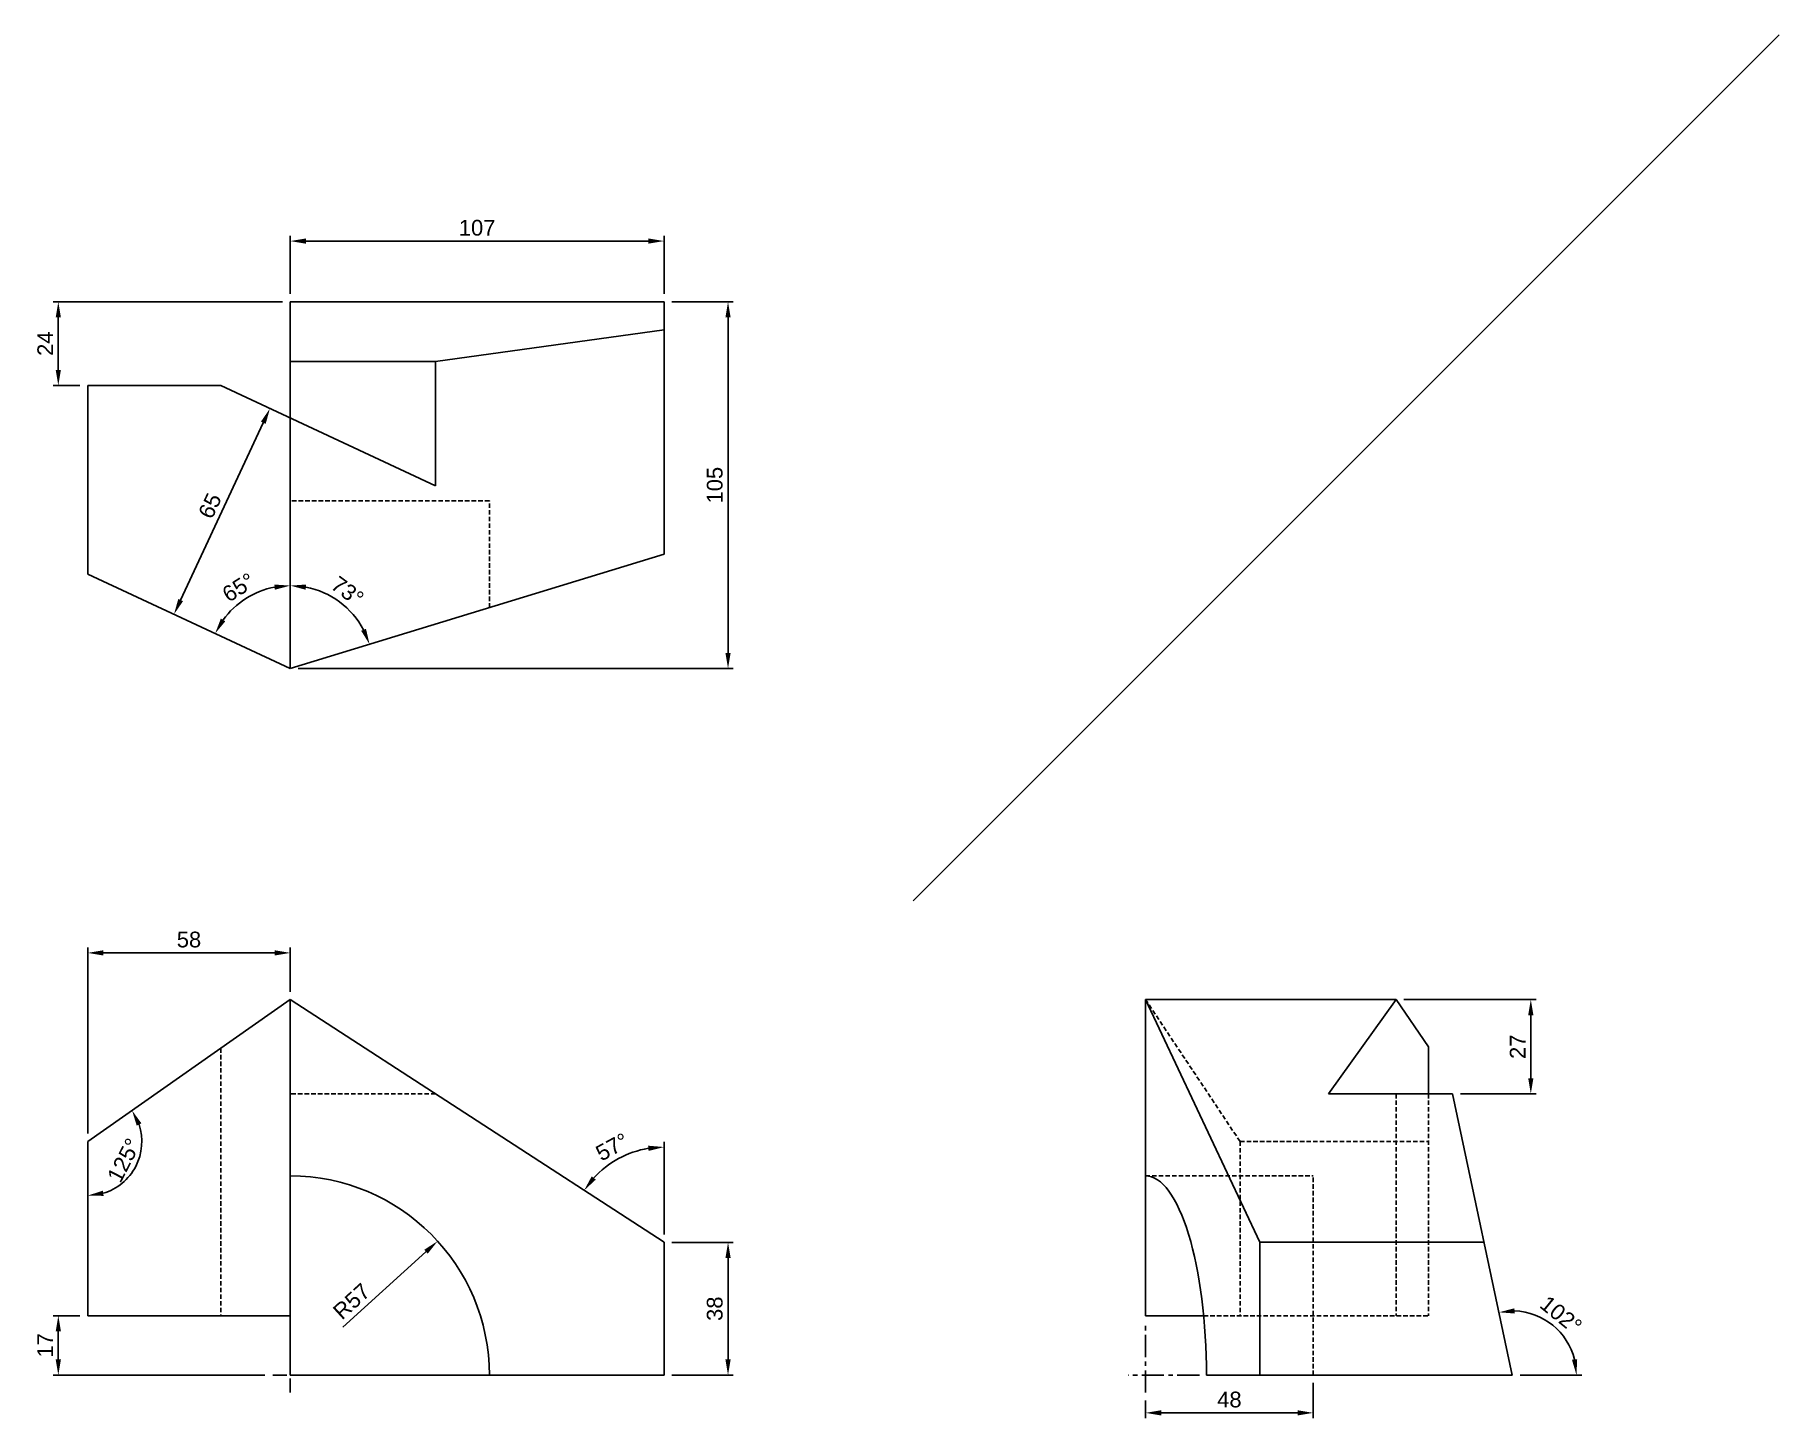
# Model space of a CAD drawing. Header units: millimetres. Extents: x 71 to 570, y 59 to 455.
import ezdxf

# ---------------------------------------------------------------- set-up
doc = ezdxf.new("R2010")
doc.units = ezdxf.units.MM
doc.header["$LTSCALE"] = 0.2
doc.linetypes.add('CENTER', pattern=[50.8, 31.75, -6.35, 6.35, -6.35])
doc.linetypes.add('HIDDEN', pattern=[9.525, 6.35, -3.175])
for name, color, linetype in [('center', 3, 'CENTER'), ('dim', 1, 'Continuous'), ('hidden', 2, 'HIDDEN'), ('model', 7, 'Continuous'), ('mview', 4, 'Continuous')]:
    doc.layers.add(name, color=color, linetype=linetype)
doc.styles.get("Standard").update_dxf_attribs({"font": 'arial.ttf'})
doc.dimstyles.new('ISO-25', dxfattribs={"dimscale": 1.5, "dimtxt": 3, "dimasz": 3, "dimexe": 1, "dimexo": 1.5, "dimgap": 1, "dimtad": 1, "dimtoh": 1, "dimtxsty": 'Standard', "dimcen": 0, "dimadec": 0, "dimazin": 0, "dimtfac": 1, "dimtmove": 0, "dimatfit": 3, "dimfxl": 1, "dimarcsym": 0})

# ---------------------------------------------------------------- blocks, each defined once
blk = doc.blocks.new('*D1')
at = {"layer": 'Defpoints', "color": 0, "transparency": 16777216}
for p in [(250.65, 395.6), (143.65, 378.23), (250.65, 378.23)]:
    blk.add_point(p, dxfattribs=at)
at = {"layer": 'dim', "color": 0, "lineweight": -2, "transparency": 16777216}
for p, q in [((143.65, 380.48), (143.65, 397.1)), ((148.15, 395.6), (246.15, 395.6)), ((250.65, 380.48), (250.65, 397.1))]:
    blk.add_line(p, q, dxfattribs=at)
at = {"layer": 'dim', "color": 0, "transparency": 16777216}
for points in [[(148.15, 396.35), (148.15, 394.85), (143.65, 395.6)], [(246.15, 396.35), (246.15, 394.85), (250.65, 395.6)]]:
    blk.add_solid(points, dxfattribs=at)
at = {"layer": 'dim', "color": 0, "transparency": 16777216, "insert": (197.15, 399.39), "char_height": 4.5, "attachment_point": 5}
blk.add_mtext('107', dxfattribs=at)
blk = doc.blocks.new('*D2')
at = {"layer": 'Defpoints', "color": 0, "transparency": 16777216}
for p in [(143.65, 378.23), (77.24, 354.23), (85.65, 354.23)]:
    blk.add_point(p, dxfattribs=at)
at = {"layer": 'dim', "color": 0, "lineweight": -2, "transparency": 16777216}
for p, q in [((141.4, 378.23), (75.74, 378.23)), ((77.24, 373.73), (77.24, 358.73)), ((83.4, 354.23), (75.74, 354.23))]:
    blk.add_line(p, q, dxfattribs=at)
at = {"layer": 'dim', "color": 0, "transparency": 16777216}
for points in [[(76.49, 373.73), (77.99, 373.73), (77.24, 378.23)], [(76.49, 358.73), (77.99, 358.73), (77.24, 354.23)]]:
    blk.add_solid(points, dxfattribs=at)
at = {"layer": 'dim', "color": 0, "transparency": 16777216, "insert": (73.49, 366.23), "char_height": 4.5, "attachment_point": 5, "rotation": 90}
blk.add_mtext('24', dxfattribs=at)
blk = doc.blocks.new('*D3')
at = {"layer": 'Defpoints', "color": 0, "transparency": 16777216}
for p in [(250.65, 378.23), (143.65, 273.23), (268.98, 273.23)]:
    blk.add_point(p, dxfattribs=at)
at = {"layer": 'dim', "color": 0, "lineweight": -2, "transparency": 16777216}
for p, q in [((252.9, 378.23), (270.48, 378.23)), ((268.98, 373.73), (268.98, 277.73)), ((145.9, 273.23), (270.48, 273.23))]:
    blk.add_line(p, q, dxfattribs=at)
at = {"layer": 'dim', "color": 0, "transparency": 16777216}
for points in [[(268.23, 373.73), (269.73, 373.73), (268.98, 378.23)], [(268.23, 277.73), (269.73, 277.73), (268.98, 273.23)]]:
    blk.add_solid(points, dxfattribs=at)
at = {"layer": 'dim', "color": 0, "transparency": 16777216, "insert": (265.19, 325.73), "char_height": 4.5, "attachment_point": 5, "rotation": 90}
blk.add_mtext('105', dxfattribs=at)
blk = doc.blocks.new('*D4')
at = {"layer": 'Defpoints', "color": 0, "transparency": 16777216}
for p in [(85.65, 191.84), (143.65, 178.48), (85.65, 137.87)]:
    blk.add_point(p, dxfattribs=at)
at = {"layer": 'dim', "color": 0, "lineweight": -2, "transparency": 16777216}
for p, q in [((85.65, 140.12), (85.65, 193.34)), ((139.15, 191.84), (90.15, 191.84)), ((143.65, 180.73), (143.65, 193.34))]:
    blk.add_line(p, q, dxfattribs=at)
at = {"layer": 'dim', "color": 0, "transparency": 16777216}
for points in [[(90.15, 192.59), (90.15, 191.09), (85.65, 191.84)], [(139.15, 192.59), (139.15, 191.09), (143.65, 191.84)]]:
    blk.add_solid(points, dxfattribs=at)
at = {"layer": 'dim', "color": 0, "transparency": 16777216, "insert": (114.65, 195.64), "char_height": 4.5, "attachment_point": 5}
blk.add_mtext('58', dxfattribs=at)
blk = doc.blocks.new('*D5')
at = {"layer": 'Defpoints', "color": 0, "transparency": 16777216}
for p in [(85.65, 87.99), (77.24, 70.99), (138.65, 70.99)]:
    blk.add_point(p, dxfattribs=at)
at = {"layer": 'dim', "color": 0, "lineweight": -2, "transparency": 16777216}
for p, q in [((83.4, 87.99), (75.74, 87.99)), ((77.24, 83.49), (77.24, 75.49)), ((136.4, 70.99), (75.74, 70.99))]:
    blk.add_line(p, q, dxfattribs=at)
at = {"layer": 'dim', "color": 0, "transparency": 16777216}
for points in [[(76.49, 83.49), (77.99, 83.49), (77.24, 87.99)], [(76.49, 75.49), (77.99, 75.49), (77.24, 70.99)]]:
    blk.add_solid(points, dxfattribs=at)
at = {"layer": 'dim', "color": 0, "transparency": 16777216, "insert": (73.49, 79.49), "char_height": 4.5, "attachment_point": 5, "rotation": 90}
blk.add_mtext('17', dxfattribs=at)
blk = doc.blocks.new('*D6')
at = {"layer": 'Defpoints', "color": 0, "transparency": 16777216}
for p in [(250.65, 108.99), (250.65, 70.99), (268.98, 70.99)]:
    blk.add_point(p, dxfattribs=at)
at = {"layer": 'dim', "color": 0, "lineweight": -2, "transparency": 16777216}
for p, q in [((252.9, 108.99), (270.48, 108.99)), ((268.98, 104.49), (268.98, 75.49)), ((252.9, 70.99), (270.48, 70.99))]:
    blk.add_line(p, q, dxfattribs=at)
at = {"layer": 'dim', "color": 0, "transparency": 16777216}
for points in [[(268.23, 104.49), (269.73, 104.49), (268.98, 108.99)], [(268.23, 75.49), (269.73, 75.49), (268.98, 70.99)]]:
    blk.add_solid(points, dxfattribs=at)
at = {"layer": 'dim', "color": 0, "transparency": 16777216, "insert": (265.19, 89.99), "char_height": 4.5, "attachment_point": 5, "rotation": 90}
blk.add_mtext('38', dxfattribs=at)
blk = doc.blocks.new('*D7')
at = {"layer": 'Defpoints', "color": 0, "transparency": 16777216}
for p in [(460.24, 178.48), (476.41, 151.48), (498.81, 151.48)]:
    blk.add_point(p, dxfattribs=at)
at = {"layer": 'dim', "color": 0, "lineweight": -2, "transparency": 16777216}
for p, q in [((462.49, 178.48), (500.31, 178.48)), ((498.81, 173.98), (498.81, 155.98)), ((478.66, 151.48), (500.31, 151.48))]:
    blk.add_line(p, q, dxfattribs=at)
at = {"layer": 'dim', "color": 0, "transparency": 16777216}
for points in [[(498.06, 173.98), (499.56, 173.98), (498.81, 178.48)], [(498.06, 155.98), (499.56, 155.98), (498.81, 151.48)]]:
    blk.add_solid(points, dxfattribs=at)
at = {"layer": 'dim', "color": 0, "transparency": 16777216, "insert": (495.05, 164.98), "char_height": 4.5, "attachment_point": 5, "rotation": 90}
blk.add_mtext('27', dxfattribs=at)
blk = doc.blocks.new('*D9')
at = {"layer": 'Defpoints', "color": 0, "transparency": 16777216}
for p in [(143.65, 344.95), (110.36, 288.76), (116.18, 286.04)]:
    blk.add_point(p, dxfattribs=at)
at = {"layer": 'dim', "color": 0, "lineweight": -2, "transparency": 16777216}
blk.add_line((135.93, 343.59), (112.26, 292.84), dxfattribs=at)
at = {"layer": 'dim', "color": 0, "transparency": 16777216}
for points in [[(135.25, 343.91), (136.61, 343.27), (137.83, 347.67)], [(111.58, 293.15), (112.94, 292.52), (110.36, 288.76)]]:
    blk.add_solid(points, dxfattribs=at)
at = {"layer": 'dim', "color": 0, "transparency": 16777216, "insert": (120.66, 319.82), "char_height": 4.5, "attachment_point": 5, "rotation": 65}
blk.add_mtext('65', dxfattribs=at)
blk = doc.blocks.new('*D10')
at = {"layer": 'Defpoints', "color": 0, "transparency": 16777216}
for p in [(143.65, 378.23), (250.65, 305.95), (161.48, 288.91), (143.65, 273.23), (143.65, 273.23)]:
    blk.add_point(p, dxfattribs=at)
at = {"layer": 'dim', "color": 0, "lineweight": -2, "transparency": 16777216}
blk.add_arc((143.65, 273.23), 23.74, 27.8775, 79.1225, dxfattribs=at)
at = {"layer": 'dim', "color": 0, "transparency": 16777216}
for points in [[(148.06, 295.8), (148.2, 297.29), (143.65, 296.97)], [(165.33, 284.62), (163.94, 284.05), (166.35, 280.18)]]:
    blk.add_solid(points, dxfattribs=at)
at = {"layer": 'dim', "color": 0, "transparency": 16777216, "insert": (160.03, 295.37), "char_height": 4.5, "attachment_point": 5, "rotation": 323.5}
blk.add_mtext('73°', dxfattribs=at)
blk = doc.blocks.new('*D11')
at = {"layer": 'Defpoints', "color": 0, "transparency": 16777216}
for p in [(143.65, 378.23), (85.65, 300.28), (134.89, 295.3), (143.65, 273.23), (143.65, 273.23)]:
    blk.add_point(p, dxfattribs=at)
at = {"layer": 'dim', "color": 0, "lineweight": -2, "transparency": 16777216}
blk.add_arc((143.65, 273.23), 23.74, 100.8775, 144.1225, dxfattribs=at)
at = {"layer": 'dim', "color": 0, "transparency": 16777216}
for points in [[(139.1, 297.29), (139.24, 295.8), (143.65, 296.97)], [(125.06, 286.77), (123.77, 287.53), (122.14, 283.27)]]:
    blk.add_solid(points, dxfattribs=at)
at = {"layer": 'dim', "color": 0, "transparency": 16777216, "insert": (128.86, 296.46), "char_height": 4.5, "attachment_point": 5, "rotation": 32.5}
blk.add_mtext('65°', dxfattribs=at)
blk = doc.blocks.new('*D12')
at = {"layer": 'Defpoints', "color": 0, "transparency": 16777216}
for p in [(143.65, 178.48), (241.77, 134.78), (250.65, 108.99), (250.65, 108.99), (250.65, 70.99)]:
    blk.add_point(p, dxfattribs=at)
at = {"layer": 'dim', "color": 0, "lineweight": -2, "transparency": 16777216}
blk.add_line((250.65, 111.24), (250.65, 137.77), dxfattribs=at)
blk.add_arc((250.65, 108.99), 27.28, 99.4637, 137.5363, dxfattribs=at)
at = {"layer": 'dim', "color": 0, "transparency": 16777216}
for points in [[(246.1, 136.65), (246.23, 135.15), (250.65, 136.27)], [(231.12, 126.95), (229.94, 127.87), (227.78, 123.85)]]:
    blk.add_solid(points, dxfattribs=at)
at = {"layer": 'dim', "color": 0, "transparency": 16777216, "insert": (235.83, 136.29), "char_height": 4.5, "attachment_point": 5, "rotation": 28.5}
blk.add_mtext('57°', dxfattribs=at)
blk = doc.blocks.new('*D13')
at = {"layer": 'Defpoints', "color": 0, "transparency": 16777216}
for p in [(143.65, 178.48), (85.65, 137.87), (85.65, 137.87), (95.95, 126.29), (85.65, 87.99)]:
    blk.add_point(p, dxfattribs=at)
at = {"layer": 'dim', "color": 0, "lineweight": -2, "transparency": 16777216}
blk.add_arc((85.65, 137.87), 15.49, 286.6989, 18.3011, dxfattribs=at)
at = {"layer": 'dim', "color": 0, "transparency": 16777216}
for points in [[(99.69, 142.4), (101.03, 143.07), (98.34, 146.76)], [(90.21, 122.29), (89.99, 123.77), (85.65, 122.37)]]:
    blk.add_solid(points, dxfattribs=at)
at = {"layer": 'dim', "color": 0, "transparency": 16777216, "insert": (96.03, 132.47), "char_height": 4.5, "attachment_point": 5, "rotation": 62.5}
blk.add_mtext('125°', dxfattribs=at)
blk = doc.blocks.new('*D14')
at = {"layer": 'Defpoints', "color": 0, "transparency": 16777216}
for p in [(476.41, 151.48), (508.75, 81.27), (405.94, 70.99), (493.52, 70.99), (493.52, 70.99)]:
    blk.add_point(p, dxfattribs=at)
at = {"layer": 'dim', "color": 0, "lineweight": -2, "transparency": 16777216}
blk.add_line((495.77, 70.99), (513.39, 70.99), dxfattribs=at)
blk.add_arc((493.52, 70.99), 18.38, 14.0662, 87.9338, dxfattribs=at)
at = {"layer": 'dim', "color": 0, "transparency": 16777216}
for points in [[(494.24, 88.61), (494.11, 90.11), (489.7, 88.97)], [(512.09, 75.55), (510.6, 75.37), (511.89, 70.99)]]:
    blk.add_solid(points, dxfattribs=at)
at = {"layer": 'dim', "color": 0, "transparency": 16777216, "insert": (507.47, 88.23), "char_height": 4.5, "attachment_point": 5, "rotation": 321}
blk.add_mtext('102°', dxfattribs=at)
blk = doc.blocks.new('*D15')
at = {"layer": 'Defpoints', "color": 0, "transparency": 16777216}
for p in [(185.83, 109.33), (143.65, 70.99)]:
    blk.add_point(p, dxfattribs=at)
at = {"layer": 'dim', "color": 0, "lineweight": -2, "transparency": 16777216}
blk.add_line((158.69, 84.66), (182.5, 106.3), dxfattribs=at)
at = {"layer": 'dim', "color": 0, "transparency": 16777216}
blk.add_solid([(182, 106.86), (183.01, 105.75), (185.83, 109.33)], dxfattribs=at)
at = {"layer": 'dim', "color": 0, "transparency": 16777216, "insert": (161.23, 92.09), "char_height": 4.5, "attachment_point": 5, "rotation": 42.2654}
blk.add_mtext('R57', dxfattribs=at)
blk = doc.blocks.new('*D16')
at = {"layer": 'Defpoints', "color": 0, "transparency": 16777216}
for p in [(436.52, 70.99), (388.52, 65.99), (436.52, 60.18)]:
    blk.add_point(p, dxfattribs=at)
at = {"layer": 'dim', "color": 0, "lineweight": -2, "transparency": 16777216}
for p, q in [((436.52, 68.74), (436.52, 58.68)), ((388.52, 63.74), (388.52, 58.68)), ((393.02, 60.18), (432.02, 60.18))]:
    blk.add_line(p, q, dxfattribs=at)
at = {"layer": 'dim', "color": 0, "transparency": 16777216}
for points in [[(393.02, 60.93), (393.02, 59.43), (388.52, 60.18)], [(432.02, 60.93), (432.02, 59.43), (436.52, 60.18)]]:
    blk.add_solid(points, dxfattribs=at)
at = {"layer": 'dim', "color": 0, "transparency": 16777216, "insert": (412.52, 63.97), "char_height": 4.5, "attachment_point": 5}
blk.add_mtext('48', dxfattribs=at)

msp = doc.modelspace()

# ---------------------------------------------------------------- linework, layer by layer
at = {"layer": 'center'}
for p, q in [((388.517, 65.994), (388.517, 85.994)), ((142.651, 70.994), (138.651, 70.994)), ((143.651, 65.994), (143.651, 69.994)), ((403.944, 70.994), (383.517, 70.994))]:
    msp.add_line(p, q, dxfattribs=at)
at = {"layer": 'hidden'}
for p, q in [((200.651, 321.235), (143.651, 321.235)), ((200.651, 290.662), (200.651, 321.235)), ((415.563, 137.869), (388.517, 178.481)), ((123.749, 164.545), (123.749, 87.994)), ((185.227, 151.481), (143.651, 151.481)), ((460.237, 151.481), (460.237, 87.994)), ((469.517, 151.481), (469.517, 87.994)), ((415.563, 137.869), (469.517, 137.869)), ((415.563, 137.869), (415.563, 87.994)), ((388.517, 127.994), (436.517, 127.994)), ((436.517, 70.994), (436.517, 127.994)), ((405.151, 87.994), (469.517, 87.994))]:
    msp.add_line(p, q, dxfattribs=at)
at = {"layer": 'model'}
for p, q in [((143.651, 378.235), (250.651, 378.235)), ((143.651, 378.235), (143.651, 273.235)), ((250.651, 378.235), (250.651, 305.948)), ((185.227, 361.127), (250.651, 370.158)), ((185.227, 361.127), (143.651, 361.127)), ((185.227, 325.567), (185.227, 361.127)), ((85.651, 300.281), (85.651, 354.235)), ((123.749, 354.235), (85.651, 354.235)), ((185.227, 325.567), (123.749, 354.235)), ((143.651, 273.235), (250.651, 305.948)), ((143.651, 273.235), (85.651, 300.281)), ((143.651, 178.481), (85.651, 137.869)), ((143.651, 70.994), (143.651, 178.481)), ((250.651, 108.994), (143.651, 178.481)), ((388.517, 178.481), (388.517, 87.994)), ((388.517, 178.481), (460.237, 178.481)), ((421.23, 108.994), (388.517, 178.481)), ((440.85, 151.481), (460.237, 178.481)), ((469.517, 164.981), (460.237, 178.481)), ((469.517, 164.981), (469.517, 151.481)), ((476.409, 151.481), (440.85, 151.481)), ((493.517, 70.994), (476.409, 151.481)), ((85.651, 137.869), (85.651, 87.994)), ((250.651, 70.994), (250.651, 108.994)), ((421.23, 108.994), (485.44, 108.994)), ((421.23, 108.994), (421.23, 70.994)), ((143.651, 87.994), (85.651, 87.994)), ((388.517, 87.994), (405.151, 87.994)), ((250.651, 70.994), (143.651, 70.994)), ((405.944, 70.994), (493.517, 70.994)), ((405.944, 70.994), (436.517, 70.994))]:
    msp.add_line(p, q, dxfattribs=at)
msp.add_arc((143.651, 70.994), 57, 0, 90, dxfattribs=at)
msp.add_ellipse((388.517, 70.994), major_axis=(0, -57), ratio=0.3057307, start_param=1.5707963, end_param=3.1415927, dxfattribs=at)
at = {"layer": 'mview'}
msp.add_line((322.024, 206.741), (569.904, 454.622), dxfattribs=at)

# ---------------------------------------------------------------- dimensions: what is measured, and where the dimension line sits
at = {"layer": 'dim'}
for base, p1, p2, picture, middle in [((250.651, 395.596), (143.651, 378.235), (250.651, 378.235), '*D1', (197.151, 399.394)), ((85.651, 191.843), (143.651, 178.481), (85.651, 137.869), '*D4', (114.651, 195.64))]:
    dim = msp.add_linear_dim(base=base, p1=p1, p2=p2, dimstyle='ISO-25', dxfattribs=at)
    dim.commit()
    dim.dimension.update_dxf_attribs({"geometry": picture, "text_midpoint": middle})
for base, p1, p2, picture, middle in [((77.245, 354.235), (143.651, 378.235), (85.651, 354.235), '*D2', (73.485, 366.235)), ((268.984, 273.235), (250.651, 378.235), (143.651, 273.235), '*D3', (265.187, 325.735)), ((498.809, 151.481), (460.237, 178.481), (476.409, 151.481), '*D7', (495.05, 164.981)), ((268.984, 70.994), (250.651, 108.994), (250.651, 70.994), '*D6', (265.185, 89.994)), ((77.245, 70.994), (85.651, 87.994), (138.651, 70.994), '*D5', (73.485, 79.494))]:
    dim = msp.add_linear_dim(base=base, p1=p1, p2=p2, angle=90, dimstyle='ISO-25', dxfattribs=at)
    dim.commit()
    dim.dimension.update_dxf_attribs({"geometry": picture, "text_midpoint": middle})
for base, line1, line2, picture, middle in [((134.886, 295.296), ((143.651, 273.235), (85.651, 300.281)), ((143.651, 378.235), (143.651, 273.235)), '*D11', (128.856, 296.459)), ((161.476, 288.913), ((143.651, 378.235), (143.651, 273.235)), ((143.651, 273.235), (250.651, 305.948)), '*D10', (160.031, 295.371)), ((95.952, 126.294), ((85.651, 137.869), (85.651, 87.994)), ((143.651, 178.481), (85.651, 137.869)), '*D13', (96.026, 132.467)), ((241.771, 134.783), ((250.651, 70.994), (250.651, 108.994)), ((250.651, 108.994), (143.651, 178.481)), '*D12', (235.829, 136.293)), ((508.752, 81.27), ((405.944, 70.994), (493.517, 70.994)), ((493.517, 70.994), (476.409, 151.481)), '*D14', (507.472, 88.226))]:
    dim = msp.add_angular_dim_2l(base=base, line1=line1, line2=line2, dimstyle='ISO-25', dxfattribs=at)
    dim.commit()
    dim.dimension.update_dxf_attribs({"geometry": picture, "text_midpoint": middle})
dim = msp.add_aligned_dim(p1=(143.651, 344.954), p2=(116.181, 286.044), distance=-6.42, dimstyle='ISO-25', override={"dimse1": 1, "dimse2": 1, "dimsd1": 0, "dimsd2": 0}, dxfattribs=at)
dim.commit()
dim.dimension.update_dxf_attribs({"geometry": '*D9', "text_midpoint": (120.655, 319.818)})
dim = msp.add_radius_dim(center=(143.651, 70.994), mpoint=(185.833, 109.33), dimstyle='ISO-25', dxfattribs=at)
dim.commit()
dim.dimension.update_dxf_attribs({"geometry": '*D15', "text_midpoint": (163.776, 89.284), "dimtype": 164})
dim = msp.add_linear_dim(base=(436.517, 60.175), p1=(388.517, 65.994), p2=(436.517, 70.994), dimstyle='ISO-25', dxfattribs=at)
dim.commit()
dim.dimension.update_dxf_attribs({"geometry": '*D16', "text_midpoint": (412.517, 60.175), "dimtype": 160})

doc.saveas('drawing.dxf')
